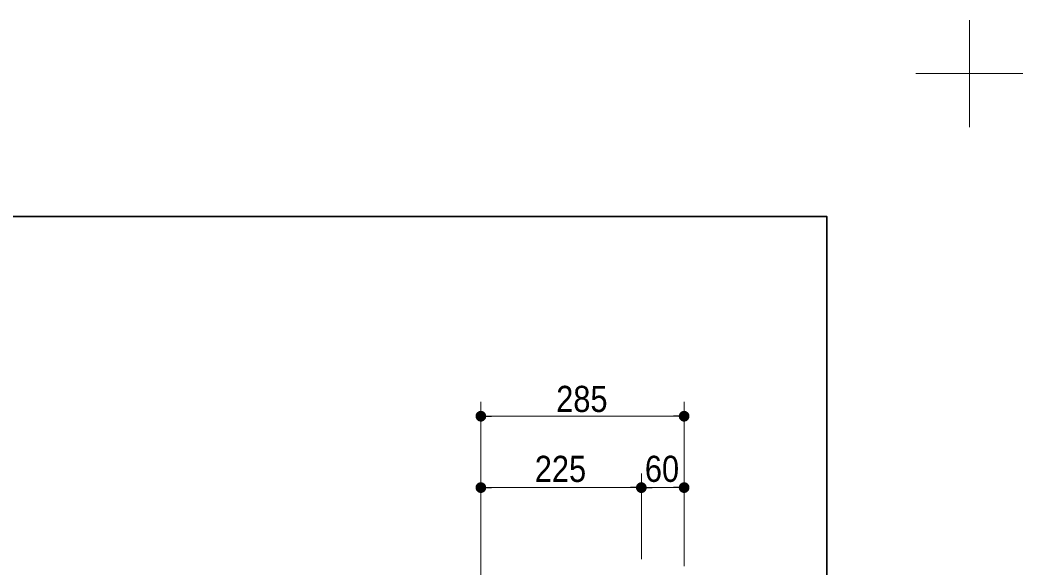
# Model space of a CAD drawing. Units: millimetres, scale not verified. Extents: x -6062 to 6062, y -3045 to 3045.
# Drawn here: x 1081 to 2488, y 2278 to 3045 of the extents above; entities that cross this region are included whole.
import ezdxf
from ezdxf.enums import TextEntityAlignment as Align

# ---------------------------------------------------------------- set-up
doc = ezdxf.new("R2010")
doc.units = ezdxf.units.MM
doc.header["$LTSCALE"] = 20
doc.header["$PDMODE"] = 32
doc.header["$PDSIZE"] = 10
for name, color, linetype, lineweight in [('0-0_1図面枠', 7, 'Continuous', 20), ('0-2_2寸法-1', 7, 'Continuous', 15), ('0-3_0', 7, 'Continuous', 25)]:
    doc.layers.add(name, color=color, linetype=linetype, lineweight=lineweight)
doc.layers.add('0-4_Defpoints', color=7, linetype='Continuous')
doc.styles.add('ＭＳ Ｐゴシック', font='')
doc.styles.get('ＭＳ Ｐゴシック').set_extended_font_data('MS PGothic')

# ---------------------------------------------------------------- blocks, each defined once
blk = doc.blocks.new('グループ')
at = {"layer": '0-0_1図面枠', "lineweight": 15}
for p, q in [((84000, 57900), (84000, 60900)), ((85500, 59400), (82500, 59400))]:
    blk.add_line(p, q, dxfattribs=at)
blk = doc.blocks.new('グループ-2')
at = {"layer": '0-0_1図面枠', "lineweight": 35}
blk.add_lwpolyline([(-80000, 55400), (80000, 55400), (80000, -55400), (-80000, -55400)], close=True, dxfattribs=at)
blk = doc.blocks.new('図面枠')
at = {"layer": '0-0_1図面枠'}
for name in ['グループ', 'グループ-2']:
    blk.add_blockref(name, (0, 0), dxfattribs=at)
blk = doc.blocks.new('_Dot')
at = {"layer": '0-3_0'}
blk.add_line((-10, 0), (-20, 0), dxfattribs=at)
for points in [[(0, 0), (-10, 0), (-9.92, 1.25)], [(0, 0), (-9.92, -1.25), (-10, 0)], [(0, 0), (-9.92, 1.25), (-9.69, 2.49)], [(0, 0), (-9.69, -2.49), (-9.92, -1.25)], [(0, 0), (-9.69, 2.49), (-9.3, 3.68)], [(0, 0), (-9.3, -3.68), (-9.69, -2.49)], [(0, 0), (-9.3, 3.68), (-8.76, 4.82)], [(0, 0), (-8.76, -4.82), (-9.3, -3.68)], [(0, 0), (-8.76, 4.82), (-8.09, 5.88)], [(0, 0), (-8.09, -5.88), (-8.76, -4.82)], [(0, 0), (-8.09, 5.88), (-7.29, 6.85)], [(0, 0), (-7.29, -6.85), (-8.09, -5.88)], [(0, 0), (-7.29, 6.85), (-6.37, 7.71)], [(0, 0), (-6.37, -7.71), (-7.29, -6.85)], [(0, 0), (-6.37, 7.71), (-5.36, 8.44)], [(0, 0), (-5.36, -8.44), (-6.37, -7.71)], [(0, 0), (-5.36, 8.44), (-4.26, 9.05)], [(0, 0), (-4.26, -9.05), (-5.36, -8.44)], [(0, 0), (-4.26, 9.05), (-3.09, 9.51)], [(0, 0), (-3.09, -9.51), (-4.26, -9.05)], [(0, 0), (-3.09, 9.51), (-1.87, 9.82)], [(0, 0), (-1.87, -9.82), (-3.09, -9.51)], [(0, 0), (-1.87, 9.82), (-0.63, 9.98)], [(0, 0), (-0.63, -9.98), (-1.87, -9.82)], [(0, 0), (-0.63, 9.98), (0.63, 9.98)], [(0, 0), (0.63, -9.98), (-0.63, -9.98)], [(0, 0), (0.63, 9.98), (1.87, 9.82)], [(0, 0), (1.87, 9.82), (3.09, 9.51)], [(0, 0), (3.09, 9.51), (4.26, 9.05)], [(0, 0), (4.26, 9.05), (5.36, 8.44)], [(0, 0), (5.36, 8.44), (6.37, 7.71)], [(0, 0), (6.37, 7.71), (7.29, 6.85)], [(0, 0), (7.29, 6.85), (8.09, 5.88)], [(0, 0), (8.09, 5.88), (8.76, 4.82)], [(0, 0), (8.76, 4.82), (9.3, 3.68)], [(0, 0), (9.3, 3.68), (9.69, 2.49)], [(0, 0), (9.69, 2.49), (9.92, 1.25)], [(0, 0), (9.92, 1.25), (10, 0)], [(0, 0), (1.87, -9.82), (0.63, -9.98)], [(0, 0), (3.09, -9.51), (1.87, -9.82)], [(0, 0), (4.26, -9.05), (3.09, -9.51)], [(0, 0), (5.36, -8.44), (4.26, -9.05)], [(0, 0), (6.37, -7.71), (5.36, -8.44)], [(0, 0), (7.29, -6.85), (6.37, -7.71)], [(0, 0), (8.09, -5.88), (7.29, -6.85)], [(0, 0), (8.76, -4.82), (8.09, -5.88)], [(0, 0), (9.3, -3.68), (8.76, -4.82)], [(0, 0), (9.69, -2.49), (9.3, -3.68)], [(0, 0), (9.92, -1.25), (9.69, -2.49)], [(0, 0), (10, 0), (9.92, -1.25)]]:
    blk.add_solid(points, dxfattribs=at)

msp = doc.modelspace()

# ---------------------------------------------------------------- linework, layer by layer
at = {"layer": '0-2_2寸法-1'}
for p, q in [((1727.5, 2410), (1727.5, 2510)), ((2012.5, 2410), (2012.5, 2510)), ((1742.51, 2490), (1997.49, 2490)), ((1727.5, 2223), (1727.5, 2410)), ((1952.5, 2290), (1952.5, 2410)), ((1952.5, 2290), (1952.5, 2410)), ((2012.5, 2280), (2012.5, 2410)), ((1937.49, 2390), (1742.51, 2390)), ((1967.51, 2390), (1997.49, 2390))]:
    msp.add_line(p, q, dxfattribs=at)
at = {"layer": '0-4_Defpoints'}
for p in [(2012.5, 2490), (1727.5, 2390), (2012.5, 2390), (2012.5, 2390)]:
    msp.add_point(p, dxfattribs=at)

# ---------------------------------------------------------------- block references
at = {"layer": '0-0_1図面枠', "xscale": 0.05, "yscale": 0.05}
msp.add_blockref('図面枠', (-1787.5, 0), dxfattribs=at)
at = {"layer": '0-2_2寸法-1', "xscale": 0.7503418, "yscale": 0.7503418, "rotation": 180}
for p in [(1727.5, 2490), (1727.5, 2390), (1952.5, 2390)]:
    msp.add_blockref('_Dot', p, dxfattribs=at)
at = {"layer": '0-2_2寸法-1', "xscale": 0.7503418, "yscale": 0.7503418}
for p in [(2012.5, 2490), (1952.5, 2390), (2012.5, 2390)]:
    msp.add_blockref('_Dot', p, dxfattribs=at)

# ---------------------------------------------------------------- texts
at = {"layer": '0-2_2寸法-1', "style": 'ＭＳ Ｐゴシック', "width": 0.9}
for s, p in [('285', (1833.11, 2484.94)), ('225', (1803.11, 2386.94)), ('60', (1957.42, 2387.04))]:
    msp.add_text(s, height=36.66, dxfattribs=at).set_placement(p, align=Align.BOTTOM_LEFT)

doc.saveas('drawing.dxf')
